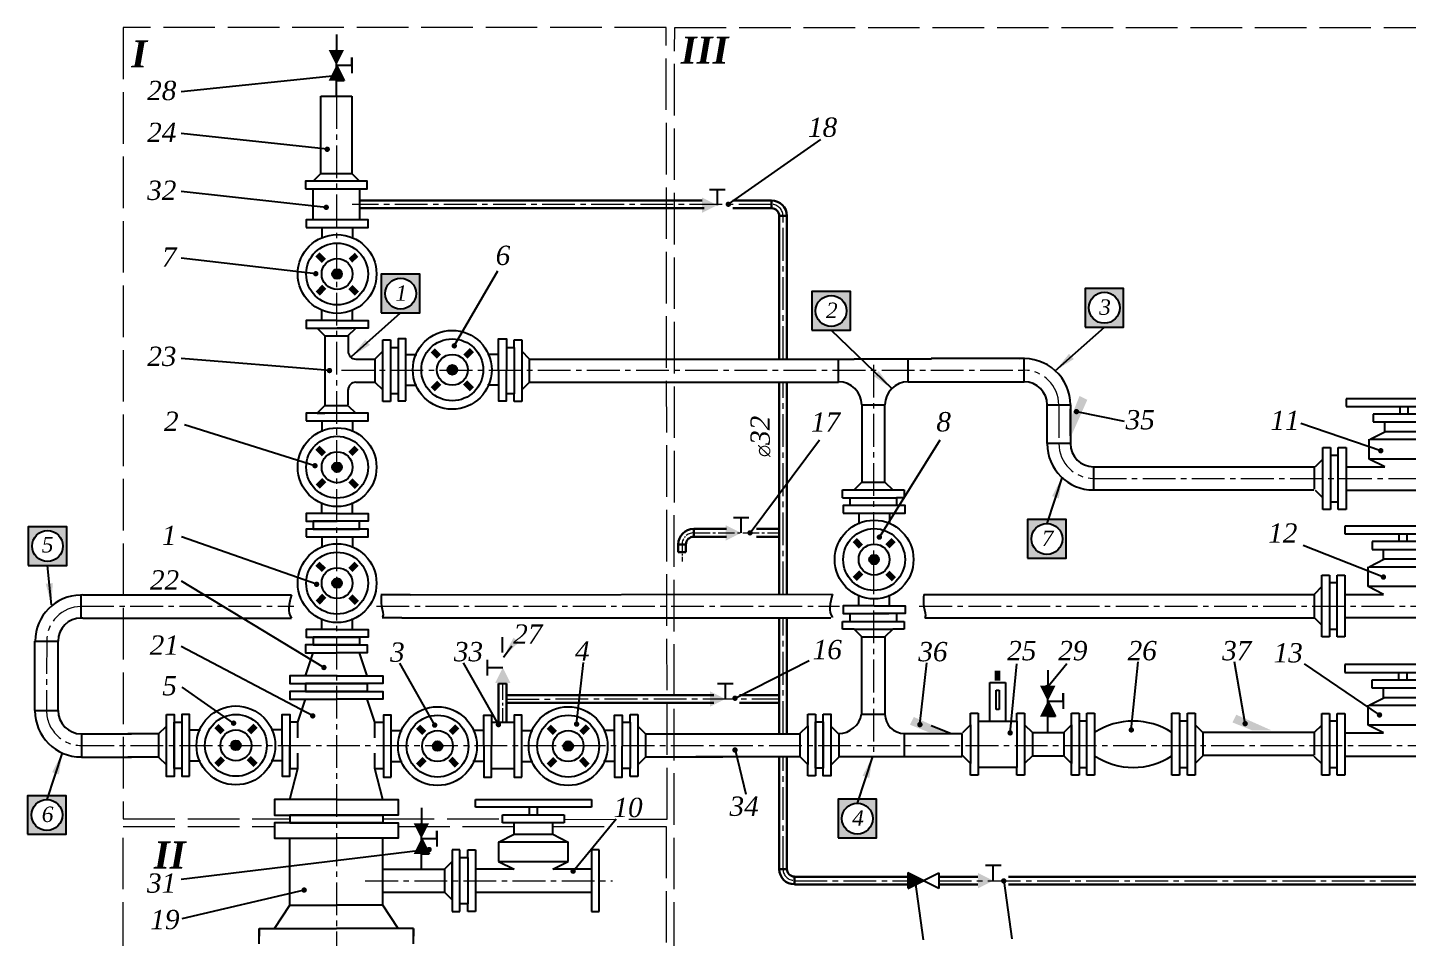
# Paper-space layout 'Layout1' of a CAD drawing. Header units: millimetres. Extents: x 10 to 257, y 25 to 188.
# Drawn here: x 9.7 to 170.3, y 81.6 to 187.4 of the extents above; entities that cross this region are included whole.
import ezdxf

# ---------------------------------------------------------------- set-up
doc = ezdxf.new("R2010")
doc.units = ezdxf.units.MM
doc.linetypes.add('ACAD_ISO02W100', pattern=[15, 12, -3])
doc.linetypes.add('CENTER2', pattern=[28.575, 19.05, -3.175, 3.175, -3.175])
doc.styles.add('style1', font='', dxfattribs={"height": 2})
doc.styles.get('style1').set_extended_font_data('Times New Roman Cyr', italic=True)
doc.dimstyles.new('ISO-25', dxfattribs={"dimtxt": 2.5, "dimasz": 2.5, "dimexe": 1.25, "dimexo": 0.625, "dimtad": 1, "dimtxsty": 'Standard', "dimcen": 2.5, "dimadec": 0, "dimazin": 0, "dimtfac": 1, "dimtmove": 0, "dimatfit": 3, "dimfxl": 0, "dimarcsym": 0})

# ---------------------------------------------------------------- blocks, each defined once
blk = doc.blocks.new('задв')
for points in [[(146, 180), (147, 182), (146, 182), (145, 182)], [(145, 178), (146, 178), (147, 178), (146, 180)]]:
    blk.add_hatch(color=256).paths.add_polyline_path(points)
for p, q in [((146, 184), (146, 182)), ((146, 178), (146, 182)), ((148, 180), (148, 181)), ((148, 181), (148, 179)), ((146, 180), (148, 180)), ((146, 180), (147, 178)), ((147, 178), (146, 178)), ((146, 176), (146, 178))]:
    blk.add_line(p, q)
blk = doc.blocks.new('A$C63CE249D')
h = blk.add_hatch(color=256)
edge = h.paths.add_edge_path()
edge.add_arc((5.1, 7), 0.627, 0, 360)
for p, q in [((3.1, 13), (7.1, 13)), ((3.1, 13), (3.1, 11.58)), ((7.1, 13), (7.1, 11.58)), ((3.1, 1), (3.1, 2.42)), ((7.1, 1), (7.1, 2.42))]:
    blk.add_line(p, q)
at = {"lineweight": 100}
for p, q in [((3.4, 8.7), (2.58, 9.52)), ((6.82, 8.72), (7.6, 9.5)), ((2.58, 4.48), (3.44, 5.34)), ((7.63, 4.47), (6.82, 5.28))]:
    blk.add_line(p, q, dxfattribs=at)
blk.add_lwpolyline([(1.1, 13), (9.1, 13), (9.1, 14), (1.1, 14)], close=True)
for points in [[(5.1, 1), (1.1, 1), (1.1, 0), (5.1, 0)], [(5.1, 1), (9.1, 1), (9.1, 0), (5.1, 0)]]:
    blk.add_lwpolyline(points)
for radius in [5.1, 4, 2, 0.627]:
    blk.add_circle((5.1, 7), radius)
blk.add_point((5.1, 7))
blk = doc.blocks.new('A$C600E4215')
for p, q in [((19, 14.32), (4, 14.32)), ((4, 14.32), (4, 13.32)), ((19, 13.32), (19, 14.32)), ((4, 13.32), (19, 13.32)), ((11, 13.32), (12, 13.32)), ((11, 12.32), (11, 13.32)), ((12, 13.32), (12, 12.32)), ((15.5, 12.32), (7.5, 12.32)), ((7.5, 12.32), (7.5, 11.32)), ((7.5, 11.32), (15.5, 11.32)), ((9, 10.03), (9, 11.32)), ((9, 11.32), (14, 11.32)), ((14, 11.32), (14, 10.08)), ((15.5, 11.32), (15.5, 12.32)), ((7, 6.5), (7, 9.08)), ((7.12, 9.08), (9.12, 10.08)), ((7.12, 9.08), (16.12, 9.08)), ((9.12, 10.08), (14.12, 10.08)), ((14.12, 10.08), (16.12, 9.08)), ((16, 9.08), (16, 6.5)), ((1, 8), (2, 8)), ((1, 6.5), (1, 8)), ((2, 8), (2, 0)), ((3, 8), (4, 8)), ((3, 7), (3, 8)), ((4, 8), (4, 0)), ((19, 6.5), (19, 8)), ((19, 8), (20, 8)), ((20, 8), (20, 0)), ((21, 7), (21, 8)), ((21, 8), (22, 8)), ((22, 8), (22, 0)), ((1, 6.5), (0, 5.5)), ((1, 1.5), (1, 6.5)), ((3, 7), (2, 7)), ((3, 1), (3, 7)), ((4, 5.5), (7, 5.5)), ((16, 6.5), (7, 6.5)), ((9, 5.5), (7, 6.5)), ((7, 5.5), (9, 5.5)), ((14, 5.5), (16, 6.5)), ((16, 5.5), (14, 5.5)), ((19, 5.5), (16, 5.5)), ((19, 1.5), (19, 6.5)), ((21, 7), (20, 7)), ((21, 1), (21, 7)), ((22, 6.5), (23, 5.5)), ((23, 5.5), (30.5, 5.5)), ((23, 5.5), (23, 2.5)), ((30.5, 5.5), (31, 5.5)), ((0, 2.5), (1, 1.5)), ((4, 2.5), (19, 2.5)), ((23, 2.5), (22, 1.5)), ((23, 2.5), (31, 2.5)), ((1, 0), (1, 1.5)), ((2, 0), (1, 0)), ((2, 1), (3, 1)), ((3, 0), (3, 1)), ((4, 0), (3, 0)), ((19, 0), (19, 1.5)), ((20, 0), (19, 0)), ((20, 1), (21, 1)), ((21, 0), (21, 1)), ((22, 0), (21, 0))]:
    blk.add_line(p, q)
blk.add_open_spline([(31, 2.5), (31.03, 2.99), (31.1, 3.96), (30.77, 5.1), (31, 5.5)], degree=3)
blk = doc.blocks.new('задв1')
for p, q in [((94, 170), (96, 170)), ((95, 168), (95, 170))]:
    blk.add_line(p, q)
for points in [[(93, 169), (93, 167), (95, 168), (97, 169)], [(95, 168), (97, 169), (97, 167), (95, 168)]]:
    blk.add_solid(points)
blk = doc.blocks.new('йцук')
h = blk.add_hatch(color=256)
h.paths.add_polyline_path([(3, 120), (8, 120), (8, 125), (3, 125)])
edge = h.paths.add_edge_path(flags=16)
edge.add_arc((5.5, 122.5), 2, 0, 360)
blk.add_lwpolyline([(3, 120), (8, 120), (8, 125), (3, 125)], close=True)
blk.add_circle((5.5, 122.5), 2)

psp = doc.layouts.get("Layout1")

# ---------------------------------------------------------------- hatches: boundary and pattern name
h = psp.add_hatch(color=256)
edge = h.paths.add_edge_path()
edge.add_arc((45.75, 158.729), 0.563, 0, 360)
for points in [[(131.222, 142.295), (132.121, 144.542), (133.02, 144.092), (131.222, 140.047)], [(114.637, 105.406), (112.39, 106.305), (112.839, 107.204), (116.885, 105.406)], [(152.149, 105.672), (149.901, 106.571), (150.351, 107.47), (154.396, 105.672)], [(112.142, 89.069), (112.142, 87.271), (113.94, 88.17)]]:
    psp.add_hatch(color=256).paths.add_polyline_path(points)
h = psp.add_hatch(color=256)
edge = h.paths.add_edge_path()
edge.add_arc((45.75, 136.255), 0.563, 0, 360)
h = psp.add_hatch(color=256)
edge = h.paths.add_edge_path()
edge.add_arc((108.221, 125.516), 0.563, 0, 360)
h = psp.add_hatch(color=256)
edge = h.paths.add_edge_path()
edge.add_arc((45.75, 122.771), 0.563, 0, 360)

# ---------------------------------------------------------------- linework, layer by layer
for p, q in [((43.863, 170.416), (43.863, 179.405)), ((43.863, 179.405), (47.459, 179.405)), ((47.459, 179.405), (47.459, 170.416)), ((42.964, 169.517), (43.863, 170.416)), ((43.863, 170.416), (47.459, 170.416)), ((47.459, 170.416), (48.358, 169.517)), ((42.964, 165.022), (42.964, 168.618)), ((42.964, 168.618), (48.358, 168.618)), ((48.358, 168.618), (48.358, 165.022)), ((43.952, 164.123), (47.548, 164.123)), ((43.952, 164.123), (43.952, 162.849)), ((47.548, 164.123), (47.548, 162.849)), ((43.952, 153.336), (43.952, 154.61)), ((47.548, 153.336), (47.548, 154.61)), ((43.414, 152.437), (44.313, 151.538)), ((43.858, 152.437), (47.454, 152.437)), ((44.313, 151.538), (47.009, 151.538)), ((44.313, 151.538), (44.313, 143.447)), ((47.009, 151.538), (47.908, 152.437)), ((47.031, 151.538), (47.031, 149.74)), ((51.055, 149.74), (51.055, 151.088)), ((51.055, 151.088), (51.954, 151.088)), ((51.954, 151.088), (51.954, 143.896)), ((66.337, 150.189), (66.337, 151.088)), ((66.337, 151.088), (67.236, 151.088)), ((67.236, 151.088), (67.236, 143.896)), ((51.055, 149.74), (50.156, 148.841)), ((51.055, 145.245), (51.055, 149.74)), ((51.954, 150.189), (52.853, 150.189)), ((52.853, 150.189), (52.853, 144.795)), ((65.438, 150.189), (66.337, 150.189)), ((66.337, 150.189), (66.337, 144.795)), ((68.135, 148.841), (67.236, 149.74)), ((47.908, 148.841), (50.156, 148.841)), ((50.156, 148.841), (50.156, 146.144)), ((68.135, 146.144), (68.135, 148.841)), ((68.135, 148.841), (105.891, 148.841)), ((104.087, 148.44), (104.087, 148.889)), ((104.087, 146.192), (104.087, 148.44)), ((105.889, 148.848), (114.878, 148.848)), ((112.177, 146.192), (112.177, 148.889)), ((125.662, 148.889), (114.874, 148.889)), ((125.662, 146.192), (125.662, 148.889)), ((47.908, 146.144), (50.156, 146.144)), ((50.156, 146.144), (51.055, 145.245)), ((67.236, 145.245), (68.135, 146.144)), ((68.135, 146.144), (95.104, 146.144)), ((93.753, 146.151), (104.091, 146.151)), ((112.177, 146.192), (125.662, 146.192)), ((47.031, 143.514), (47.031, 145.312)), ((51.055, 143.896), (51.055, 145.245)), ((52.853, 144.795), (51.954, 144.795)), ((66.337, 144.795), (65.438, 144.795)), ((66.337, 143.896), (66.337, 144.795)), ((44.313, 143.447), (43.414, 142.548)), ((44.313, 143.447), (47.009, 143.447)), ((47.009, 143.447), (47.908, 142.548)), ((51.954, 143.896), (51.055, 143.896)), ((67.236, 143.896), (66.337, 143.896)), ((106.784, 143.495), (109.48, 143.495)), ((106.784, 143.495), (106.784, 134.506)), ((109.48, 134.506), (109.48, 143.495)), ((128.359, 139.001), (128.359, 143.495)), ((128.359, 143.495), (131.056, 143.495)), ((131.053, 141.705), (131.053, 143.054)), ((131.056, 143.495), (131.056, 139.001)), ((43.414, 142.548), (44.313, 142.548)), ((43.952, 141.649), (47.548, 141.649)), ((43.952, 141.649), (43.952, 140.375)), ((47.548, 141.649), (47.548, 140.375)), ((131.053, 139.907), (131.053, 141.705)), ((131.056, 139.001), (128.359, 139.001)), ((133.752, 136.304), (133.752, 133.607)), ((133.752, 136.304), (147.237, 136.304)), ((147.234, 136.311), (159.37, 136.311)), ((159.397, 136.383), (159.397, 133.686)), ((104.536, 132.708), (104.536, 133.607)), ((104.536, 133.607), (111.728, 133.607)), ((106.784, 134.506), (105.885, 133.607)), ((106.784, 134.506), (109.48, 134.506)), ((109.48, 134.506), (110.379, 133.607)), ((111.728, 133.607), (111.728, 132.708)), ((133.752, 133.607), (147.237, 133.607)), ((147.234, 133.614), (159.37, 133.614)), ((43.952, 130.861), (43.952, 132.136)), ((47.548, 130.861), (47.548, 132.136)), ((104.536, 132.708), (105.885, 132.708)), ((105.435, 131.809), (105.435, 132.708)), ((105.435, 132.708), (110.829, 132.708)), ((110.829, 132.708), (110.829, 131.809)), ((111.728, 132.708), (110.829, 132.708)), ((106.423, 130.91), (110.019, 130.91)), ((106.423, 130.91), (106.423, 129.636)), ((110.019, 130.91), (110.019, 129.636)), ((43.952, 128.165), (47.548, 128.165)), ((43.952, 128.165), (43.952, 126.89)), ((47.548, 128.165), (47.548, 126.89)), ((16.164, 121.414), (15.914, 121.38)), ((15.974, 118.717), (15.974, 121.38)), ((16.164, 121.414), (34.593, 121.414)), ((34.593, 121.414), (40.436, 121.414)), ((53.166, 121.425), (50.943, 121.425)), ((54.233, 121.425), (53.166, 121.425)), ((54.233, 121.425), (103.364, 121.474)), ((106.423, 120.122), (106.423, 121.397)), ((110.019, 120.122), (110.019, 121.397)), ((114.006, 121.44), (114.539, 121.44)), ((114.539, 121.44), (158.238, 121.44)), ((158.238, 121.44), (159.397, 121.44)), ((159.397, 121.44), (159.397, 118.772)), ((105.435, 118.324), (105.435, 119.223)), ((106.329, 119.223), (109.925, 119.223)), ((110.829, 119.223), (110.829, 118.324)), ((16.164, 118.717), (15.974, 118.717)), ((16.164, 118.717), (24.255, 118.717)), ((24.255, 118.717), (40.436, 118.717)), ((43.952, 117.377), (43.952, 118.651)), ((47.548, 117.377), (47.548, 118.651)), ((53.284, 118.728), (50.99, 118.728)), ((53.284, 118.728), (103.192, 118.728)), ((104.536, 117.425), (104.536, 118.324)), ((104.536, 118.324), (111.728, 118.324)), ((105.885, 117.425), (104.536, 117.425)), ((106.784, 116.527), (105.885, 117.425)), ((105.885, 117.425), (110.379, 117.425)), ((110.379, 117.425), (109.48, 116.527)), ((111.728, 117.425), (110.379, 117.425)), ((111.728, 118.324), (111.728, 117.425)), ((114.124, 118.743), (158.87, 118.743)), ((158.87, 118.743), (159.397, 118.743)), ((10.599, 107.946), (10.599, 116.036)), ((10.63, 116.036), (13.296, 116.036)), ((13.296, 107.946), (13.296, 116.036)), ((64.986, 114.688), (64.986, 116.486)), ((106.784, 107.537), (106.784, 116.527)), ((106.784, 116.527), (109.48, 116.527)), ((109.48, 116.527), (109.48, 107.986)), ((42.065, 111.983), (42.964, 114.68)), ((42.964, 114.68), (45.661, 114.68)), ((48.358, 114.68), (45.661, 114.68)), ((49.257, 111.983), (48.358, 114.68)), ((64.537, 111.092), (65.435, 111.092)), ((121.688, 106.732), (121.688, 111.226)), ((121.688, 111.226), (123.486, 111.226)), ((123.486, 111.226), (123.486, 106.732)), ((41.166, 106.59), (42.065, 109.286)), ((42.065, 109.286), (45.661, 109.286)), ((49.257, 109.286), (45.661, 109.286)), ((50.156, 106.59), (49.257, 109.286)), ((122.41, 108.08), (122.41, 110.327)), ((122.41, 110.327), (122.764, 110.327)), ((122.764, 110.327), (122.764, 108.08)), ((10.599, 107.946), (13.296, 107.946)), ((109.48, 107.986), (109.48, 107.537)), ((119.44, 106.282), (119.44, 107.631)), ((119.44, 107.631), (120.339, 107.631)), ((120.339, 107.631), (120.339, 100.439)), ((122.764, 108.08), (122.41, 108.08)), ((124.834, 106.732), (124.834, 107.631)), ((124.834, 107.631), (125.733, 107.631)), ((125.733, 107.631), (125.733, 100.439)), ((131.176, 107.631), (132.075, 107.631)), ((131.176, 106.282), (131.176, 107.631)), ((132.075, 107.631), (132.075, 100.439)), ((132.974, 107.631), (133.873, 107.631)), ((132.974, 106.732), (132.974, 107.631)), ((133.873, 107.631), (133.873, 100.439)), ((142.863, 107.631), (143.762, 107.631)), ((142.863, 106.282), (142.863, 107.631)), ((143.762, 107.631), (143.762, 100.439)), ((144.66, 107.631), (145.559, 107.631)), ((144.66, 106.732), (144.66, 107.631)), ((145.559, 107.631), (145.559, 100.439)), ((24.985, 105.241), (25.884, 106.14)), ((41.166, 106.59), (40.267, 106.59)), ((40.267, 106.59), (40.267, 101.196)), ((41.166, 104.792), (41.166, 106.59)), ((50.156, 104.792), (50.156, 106.59)), ((50.156, 106.59), (51.055, 106.59)), ((63.64, 106.59), (65.888, 106.59)), ((65.888, 106.59), (66.337, 106.59)), ((78.923, 106.59), (79.822, 106.59)), ((79.822, 106.59), (79.822, 107.488)), ((79.822, 107.488), (80.721, 107.488)), ((79.822, 106.59), (79.822, 101.196)), ((80.721, 107.488), (80.721, 100.297)), ((80.721, 106.14), (81.62, 105.241)), ((99.592, 105.289), (100.491, 106.188)), ((100.491, 106.188), (100.491, 107.537)), ((100.491, 107.537), (101.39, 107.537)), ((100.491, 106.188), (100.491, 101.694)), ((101.39, 107.537), (101.39, 100.345)), ((103.227, 106.116), (104.125, 105.217)), ((106.784, 107.537), (109.48, 107.537)), ((117.122, 105.289), (114.874, 106.188)), ((118.542, 105.383), (119.44, 106.282)), ((119.44, 106.282), (119.44, 101.787)), ((120.339, 106.732), (124.834, 106.732)), ((124.834, 106.732), (124.834, 101.338)), ((125.733, 106.282), (126.632, 105.383)), ((130.277, 105.383), (131.176, 106.282)), ((131.176, 106.282), (131.176, 101.787)), ((131.176, 101.787), (131.176, 106.282)), ((132.974, 106.732), (132.075, 106.732)), ((132.974, 101.338), (132.974, 106.732)), ((142.863, 101.787), (142.863, 106.282)), ((144.66, 106.732), (143.762, 106.732)), ((144.66, 101.338), (144.66, 106.732)), ((145.559, 106.282), (146.458, 105.383)), ((15.995, 105.241), (21.839, 105.241)), ((15.995, 105.241), (15.995, 102.544)), ((24.985, 105.241), (21.389, 105.241)), ((24.985, 105.241), (24.985, 102.544)), ((81.62, 105.241), (81.62, 102.544)), ((81.62, 105.241), (90.609, 105.241)), ((90.606, 105.249), (99.596, 105.249)), ((99.592, 105.289), (99.592, 102.593)), ((99.596, 105.249), (99.596, 102.552)), ((104.125, 105.217), (104.125, 102.52)), ((111.728, 105.289), (111.728, 102.593)), ((111.728, 105.289), (118.47, 105.289)), ((118.47, 102.593), (118.47, 105.289)), ((126.632, 105.383), (126.632, 102.686)), ((126.632, 105.383), (130.228, 105.383)), ((130.277, 105.383), (130.277, 102.686)), ((146.454, 105.434), (155.893, 105.434)), ((146.454, 105.434), (146.454, 102.737)), ((146.458, 105.383), (146.458, 102.686)), ((151.848, 105.434), (154.095, 105.434)), ((155.893, 105.434), (159.37, 105.434)), ((159.394, 105.463), (159.394, 102.766)), ((41.166, 101.196), (41.166, 102.994)), ((50.156, 101.196), (50.156, 102.994)), ((146.454, 102.748), (155.893, 102.748)), ((155.893, 102.748), (159.37, 102.748)), ((15.995, 102.544), (21.839, 102.544)), ((24.985, 102.544), (21.389, 102.544)), ((24.985, 102.544), (25.884, 101.645)), ((40.267, 97.6), (41.166, 101.196)), ((40.267, 101.196), (41.166, 101.196)), ((51.055, 97.6), (50.156, 101.196)), ((50.156, 101.196), (51.055, 101.196)), ((63.64, 101.196), (66.337, 101.196)), ((79.822, 101.196), (78.923, 101.196)), ((79.822, 100.297), (79.822, 101.196)), ((81.62, 102.544), (80.721, 101.645)), ((90.609, 102.544), (81.62, 102.544)), ((99.596, 102.552), (87.46, 102.552)), ((100.491, 101.694), (99.592, 102.593)), ((100.491, 100.345), (100.491, 101.694)), ((104.125, 102.52), (103.227, 101.621)), ((104.087, 102.593), (115.773, 102.593)), ((115.324, 102.593), (118.47, 102.593)), ((119.44, 101.787), (118.542, 102.686)), ((119.44, 100.439), (119.44, 101.787)), ((124.834, 101.338), (120.339, 101.338)), ((124.834, 100.439), (124.834, 101.338)), ((126.632, 102.686), (125.733, 101.787)), ((126.632, 102.686), (130.228, 102.686)), ((131.176, 101.787), (130.277, 102.686)), ((131.176, 100.439), (131.176, 101.787)), ((132.075, 101.338), (132.974, 101.338)), ((132.974, 100.439), (132.974, 101.338)), ((142.863, 100.439), (142.863, 101.787)), ((143.762, 101.338), (144.66, 101.338)), ((144.66, 100.439), (144.66, 101.338)), ((146.458, 102.686), (145.559, 101.787)), ((80.721, 100.297), (79.822, 100.297)), ((101.39, 100.345), (100.491, 100.345)), ((120.339, 100.439), (119.44, 100.439)), ((125.733, 100.439), (124.834, 100.439)), ((132.075, 100.439), (131.176, 100.439)), ((133.873, 100.439), (132.974, 100.439)), ((143.762, 100.439), (142.863, 100.439)), ((145.559, 100.439), (144.66, 100.439)), ((61.84, 96.709), (61.84, 97.608)), ((61.84, 97.608), (75.324, 97.608)), ((68.132, 96.709), (61.84, 96.709)), ((68.132, 96.259), (68.132, 96.709)), ((75.324, 96.709), (68.132, 96.709)), ((69.031, 96.709), (69.031, 95.81)), ((75.324, 97.608), (75.324, 96.709)), ((64.986, 94.911), (64.986, 95.81)), ((64.986, 95.81), (68.132, 95.81)), ((66.334, 94.911), (64.986, 94.911)), ((66.334, 93.562), (66.334, 94.911)), ((72.178, 94.911), (66.334, 94.911)), ((68.132, 95.81), (68.132, 96.259)), ((68.132, 95.81), (72.178, 95.81)), ((70.829, 93.562), (70.829, 94.911)), ((72.178, 95.81), (72.178, 94.911)), ((40.267, 85.309), (40.267, 93.105)), ((40.267, 93.105), (45.661, 93.105)), ((51.055, 93.105), (45.661, 93.105)), ((51.055, 85.309), (51.055, 93.105)), ((64.537, 92.663), (66.334, 93.562)), ((66.334, 93.562), (70.829, 93.562)), ((70.829, 93.562), (72.627, 92.663)), ((59.143, 91.764), (59.143, 84.573)), ((60.042, 91.764), (59.143, 91.764)), ((60.042, 84.573), (60.042, 91.764)), ((60.941, 90.865), (60.941, 91.764)), ((60.941, 91.764), (61.84, 91.764)), ((61.84, 91.764), (61.84, 84.573)), ((72.627, 92.663), (64.537, 92.663)), ((64.537, 92.663), (64.537, 90.416)), ((72.627, 90.416), (72.627, 92.663)), ((76.223, 91.764), (75.324, 91.764)), ((75.324, 91.764), (75.324, 86.82)), ((76.223, 84.573), (76.223, 91.764)), ((59.143, 90.416), (58.244, 89.517)), ((59.143, 85.921), (59.143, 90.416)), ((60.042, 90.865), (60.941, 90.865)), ((60.941, 90.865), (60.941, 85.472)), ((64.537, 90.416), (66.334, 89.517)), ((64.537, 90.416), (72.627, 90.416)), ((70.829, 89.517), (72.627, 90.416)), ((51.052, 89.517), (58.244, 89.517)), ((58.26, 89.55), (58.26, 86.853)), ((66.334, 89.517), (61.84, 89.517)), ((75.324, 89.517), (70.829, 89.517)), ((112.142, 89.121), (112.142, 87.323)), ((112.142, 87.271), (115.738, 89.069)), ((115.738, 87.271), (112.142, 89.069)), ((115.738, 89.069), (115.738, 87.271)), ((51.052, 86.82), (58.244, 86.82)), ((58.244, 86.82), (59.143, 85.921)), ((61.84, 86.82), (75.324, 86.82)), ((75.324, 86.82), (75.324, 84.573)), ((38.469, 82.612), (40.267, 85.309)), ((40.267, 85.309), (45.661, 85.309)), ((51.055, 85.309), (45.661, 85.309)), ((52.853, 82.612), (51.055, 85.309)), ((60.941, 85.472), (60.042, 85.472)), ((60.941, 84.573), (60.941, 85.472)), ((59.143, 84.573), (60.042, 84.573)), ((61.84, 84.573), (60.941, 84.573)), ((75.324, 84.573), (76.223, 84.573)), ((36.671, 82.612), (36.671, 81.713)), ((36.671, 80.814), (36.671, 82.612)), ((36.671, 82.612), (45.661, 82.612)), ((54.651, 82.612), (45.661, 82.612)), ((54.651, 80.814), (54.651, 82.612)), ((54.651, 82.612), (54.651, 81.713))]:
    psp.add_line(p, q)
at = {"linetype": 'CENTER2', "lineweight": 18, "ltscale": 0.2}
for p, q in [((45.661, 179.405), (45.661, 28.675)), ((96.277, 166.828), (47.506, 166.82)), ((97.625, 148.841), (97.625, 165.479)), ((108.132, 148.166), (108.132, 103.139)), ((46.242, 147.526), (125.662, 147.526)), ((97.625, 121.468), (97.625, 146.151)), ((129.707, 143.495), (129.707, 139.001)), ((133.752, 134.955), (192.08, 134.947)), ((15.974, 120.091), (40.698, 120.091)), ((50.328, 120.091), (104.203, 120.091)), ((113.472, 120.091), (192.08, 120.091)), ((97.625, 105.249), (97.625, 118.728)), ((11.962, 116.036), (11.947, 107.946)), ((65.435, 109.294), (97.167, 109.313)), ((15.995, 103.893), (192.08, 103.893)), ((97.625, 89.517), (97.625, 102.552)), ((49.022, 88.168), (77.789, 88.168)), ((98.945, 88.168), (112.142, 88.168)), ((115.739, 88.168), (192.08, 88.168))]:
    psp.add_line(p, q, dxfattribs=at)
at = {"lineweight": 30}
for p, q in [((48.355, 167.277), (78.92, 167.277)), ((78.809, 167.273), (88.21, 167.273)), ((91.782, 167.277), (96.277, 167.277)), ((96.277, 167.277), (96.277, 166.378)), ((48.355, 166.378), (78.92, 166.378)), ((78.92, 166.378), (88.457, 166.378)), ((91.782, 166.378), (96.277, 166.378)), ((97.176, 165.479), (98.075, 165.479)), ((97.176, 165.479), (97.176, 148.841)), ((98.075, 165.479), (98.075, 148.841)), ((97.176, 146.144), (97.176, 121.425)), ((98.075, 146.144), (98.075, 121.425)), ((91.056, 129.071), (87.229, 129.071)), ((87.229, 129.071), (87.229, 128.172)), ((94.519, 129.071), (97.176, 129.071)), ((85.432, 127.273), (85.432, 126.374)), ((85.432, 127.273), (86.33, 127.273)), ((86.33, 126.374), (86.33, 127.273)), ((91.056, 128.172), (87.229, 128.172)), ((94.519, 128.172), (97.176, 128.172)), ((85.432, 126.374), (86.33, 126.374)), ((97.176, 118.728), (97.176, 105.241)), ((98.075, 118.728), (98.075, 105.241)), ((64.537, 106.597), (64.537, 111.092)), ((65.435, 106.597), (65.435, 111.092)), ((89.592, 109.755), (65.435, 109.755)), ((97.06, 109.755), (92.565, 109.755)), ((89.592, 108.856), (65.435, 108.856)), ((97.06, 108.856), (92.565, 108.856)), ((97.176, 102.544), (97.176, 89.517)), ((98.075, 102.544), (98.075, 89.517)), ((97.176, 89.517), (98.075, 89.517)), ((98.945, 88.628), (112.182, 88.628)), ((98.945, 88.628), (98.945, 87.748)), ((115.738, 88.618), (120.272, 88.618)), ((123.868, 88.618), (187.694, 88.618)), ((98.945, 87.719), (112.182, 87.719)), ((115.738, 87.719), (120.272, 87.719)), ((123.868, 87.719), (187.694, 87.719))]:
    psp.add_line(p, q, dxfattribs=at)
at = {"lineweight": 100}
for p, q in [((44.218, 160.261), (43.486, 160.993)), ((47.301, 160.28), (47.997, 160.976)), ((43.489, 156.468), (44.259, 157.238)), ((48.027, 156.452), (47.295, 157.185)), ((44.218, 137.787), (43.486, 138.519)), ((47.301, 137.806), (47.997, 138.502)), ((43.489, 133.994), (44.259, 134.764)), ((48.027, 133.978), (47.295, 134.711)), ((106.689, 127.048), (105.957, 127.78)), ((109.772, 127.067), (110.468, 127.763)), ((44.218, 124.302), (43.486, 125.035)), ((47.301, 124.321), (47.997, 125.018)), ((105.96, 123.255), (106.73, 124.025)), ((110.498, 123.239), (109.766, 123.972)), ((43.489, 120.51), (44.259, 121.28)), ((48.027, 120.494), (47.295, 121.226))]:
    psp.add_line(p, q, dxfattribs=at)
at = {"linetype": 'CENTER2', "lineweight": 18, "ltscale": 0.1}
for p, q in [((87.229, 128.622), (97.176, 128.622)), ((64.986, 111.092), (64.986, 106.597))]:
    psp.add_line(p, q, dxfattribs=at)
at = {"linetype": 'CENTER2', "lineweight": 18, "ltscale": 0.05}
psp.add_line((85.881, 127.273), (85.881, 125.281), dxfattribs=at)
at = {"lineweight": 80}
psp.add_line((122.587, 111.44), (122.587, 112.575), dxfattribs=at)
at = {"linetype": 'ACAD_ISO02W100', "lineweight": 18, "ltscale": 0.5}
for points in [[(72.178, 95.301), (84.147, 95.306), (84.034, 187.385), (20.877, 187.385), (20.877, 95.36), (40.267, 95.36)], [(51.055, 95.36), (64.986, 95.36)], [(41.166, 64.661), (20.877, 64.661), (20.877, 94.461), (38.467, 94.461)], [(70.829, 94.461), (84.032, 94.461), (84.032, 64.661), (50.156, 64.661)], [(52.85, 94.461), (66.334, 94.461)]]:
    psp.add_lwpolyline(points, dxfattribs=at)
psp.add_lwpolyline([(85.018, 187.385), (198.103, 187.385), (198.175, 64.749), (84.93, 64.661)], close=True, dxfattribs=at)
for points in [[(42.065, 168.618), (49.257, 168.618), (49.257, 169.517), (42.065, 169.517)], [(42.154, 164.123), (49.346, 164.123), (49.346, 165.022), (42.154, 165.022)], [(42.154, 141.649), (49.346, 141.649), (49.346, 142.548), (42.154, 142.548)], [(104.625, 130.91), (111.817, 130.91), (111.817, 131.809), (104.625, 131.809)], [(42.154, 128.165), (49.346, 128.165), (49.346, 129.064), (42.154, 129.064)], [(42.964, 129.064), (48.358, 129.064), (48.358, 129.963), (42.964, 129.963)], [(25.884, 107.488), (26.783, 107.488), (26.783, 100.297), (25.884, 100.297)], [(26.783, 106.59), (27.682, 106.59), (27.682, 101.196), (26.783, 101.196)], [(101.39, 106.638), (102.289, 106.638), (102.289, 101.244), (101.39, 101.244)], [(102.289, 107.537), (103.188, 107.537), (103.188, 100.345), (102.289, 100.345)]]:
    psp.add_lwpolyline(points, close=True)
for points in [[(45.75, 153.336), (42.154, 153.336), (42.154, 152.437), (45.75, 152.437)], [(45.75, 153.336), (49.346, 153.336), (49.346, 152.437), (45.75, 152.437)], [(45.75, 130.861), (42.154, 130.861), (42.154, 129.963), (45.75, 129.963)], [(45.75, 130.861), (49.346, 130.861), (49.346, 129.963), (45.75, 129.963)], [(108.221, 120.122), (104.625, 120.122), (104.625, 119.223), (108.221, 119.223)], [(108.221, 120.122), (111.817, 120.122), (111.817, 119.223), (108.221, 119.223)], [(45.75, 117.377), (42.154, 117.377), (42.154, 116.478), (45.75, 116.478)], [(45.75, 117.377), (49.346, 117.377), (49.346, 116.478), (45.75, 116.478)], [(45.661, 115.579), (42.065, 115.579), (42.065, 114.68), (45.661, 114.68)], [(45.661, 116.478), (42.964, 116.478), (42.964, 115.579), (45.661, 115.579)], [(45.661, 116.478), (48.358, 116.478), (48.358, 115.579), (45.661, 115.579)], [(45.661, 115.579), (49.257, 115.579), (49.257, 114.68), (45.661, 114.68)], [(45.661, 111.983), (40.267, 111.983), (40.267, 111.084), (45.661, 111.084)], [(45.661, 111.084), (42.065, 111.084), (42.065, 110.185), (45.661, 110.185)], [(45.661, 111.983), (51.055, 111.983), (51.055, 111.084), (45.661, 111.084)], [(45.661, 111.084), (49.257, 111.084), (49.257, 110.185), (45.661, 110.185)], [(45.661, 110.185), (40.267, 110.185), (40.267, 109.286), (45.661, 109.286)], [(45.661, 110.185), (51.055, 110.185), (51.055, 109.286), (45.661, 109.286)], [(45.661, 97.6), (38.469, 97.6), (38.469, 95.802), (45.661, 95.802)], [(45.661, 97.6), (52.853, 97.6), (52.853, 95.802), (45.661, 95.802)], [(45.661, 94.903), (38.469, 94.903), (38.469, 93.105), (45.661, 93.105)], [(45.661, 95.802), (40.267, 95.802), (40.267, 94.903), (45.661, 94.903)], [(45.661, 95.802), (51.055, 95.802), (51.055, 94.903), (45.661, 94.903)], [(45.661, 94.903), (52.853, 94.903), (52.853, 93.105), (45.661, 93.105)]]:
    psp.add_lwpolyline(points)
for centre, radius in [((45.75, 158.729), 4.584), ((45.75, 158.729), 3.596), ((45.75, 158.729), 1.798), ((45.75, 158.729), 0.563), ((45.75, 136.255), 4.584), ((45.75, 136.255), 3.596), ((45.75, 136.255), 1.798), ((45.75, 136.255), 0.563), ((108.221, 125.516), 4.584), ((108.221, 125.516), 3.596), ((45.75, 122.771), 4.584), ((108.221, 125.516), 1.798), ((45.75, 122.771), 3.596), ((108.221, 125.516), 0.563), ((45.75, 122.771), 1.798), ((45.75, 122.771), 0.563)]:
    psp.add_circle(centre, radius)
at = {"lineweight": 30}
for centre, radius, start, end in [((96.277, 165.479), 1.798, 0, 90), ((96.277, 165.479), 0.899, 0, 90), ((87.229, 127.273), 1.798, 90, 180), ((87.229, 127.273), 0.899, 90, 180), ((98.945, 89.517), 1.769, 180, 270), ((98.945, 89.517), 0.87, 180, 270)]:
    psp.add_arc(centre, radius, start, end, dxfattribs=at)
at = {"linetype": 'CENTER2', "lineweight": 18, "ltscale": 0.1}
for centre, radius, start, end in [((96.277, 165.479), 1.348, 0, 90), ((98.945, 89.517), 1.319, 180, 270)]:
    psp.add_arc(centre, radius, start, end, dxfattribs=at)
for centre, radius, start, end in [((47.93, 149.74), 0.899, 180, 270), ((125.662, 143.495), 5.394, 0, 95.19443), ((47.93, 145.245), 0.899, 90, 180), ((104.087, 143.495), 2.697, 0, 90), ((112.177, 143.495), 2.697, 90, 180), ((125.662, 143.495), 2.697, 0, 90), ((133.752, 139.001), 5.394, 180, 270), ((133.752, 139.001), 2.697, 180, 270), ((15.974, 116.036), 5.344, 90.65001, 180), ((15.974, 116.036), 2.681, 90, 180), ((15.993, 107.946), 5.394, 180, 270), ((15.993, 107.946), 2.697, 180, 270), ((104.087, 107.986), 2.697, 270, 350.40593), ((111.728, 107.537), 2.247, 180, 270), ((138.368, 98.566), 8.166, 56.60151, 123.39849), ((138.368, 109.503), 8.166, 236.60151, 303.39849)]:
    psp.add_arc(centre, radius, start, end)
at = {"linetype": 'CENTER2', "lineweight": 18, "ltscale": 0.2}
for centre, radius, start, end in [((125.662, 143.495), 4.045, 0, 90), ((133.752, 139.001), 4.045, 180, 270), ((15.974, 116.036), 4.012, 90, 180), ((15.993, 107.946), 4.045, 180, 270.0464)]:
    psp.add_arc(centre, radius, start, end, dxfattribs=at)
at = {"linetype": 'CENTER2', "lineweight": 18, "ltscale": 0.05}
psp.add_arc((87.229, 127.273), 1.348, 90, 180, dxfattribs=at)
for points in [[(40.436, 121.414), (40.179, 120.409), (39.922, 119.403), (40.436, 118.717)], [(103.364, 121.474), (103.107, 120.468), (102.849, 119.463), (103.364, 118.777)]]:
    psp.add_open_spline(points, degree=3)
for points in [[(50.916, 121.519), (50.87, 121.06), (50.783, 120.196), (51.188, 119.127), (51.033, 118.822)], [(114.006, 121.44), (113.96, 120.982), (113.873, 120.117), (114.278, 119.048), (114.124, 118.743)]]:
    psp.add_open_spline(points, degree=3, knots=[0, 0, 0, 0, 1.5935678, 3.0060963, 3.0060963, 3.0060963, 3.0060963])
for p in [(45.75, 158.729), (45.75, 136.255), (108.221, 125.516), (45.75, 122.771)]:
    psp.add_point(p)

# ---------------------------------------------------------------- block references
at = {"linetype": 'ByBlock', "lineweight": -3, "xscale": 0.8989619924408688, "yscale": 0.8989619924408688, "zscale": 0.8989619924408688}
psp.add_blockref('задв', (-85.587, 21.188), dxfattribs=at)
at = {"xscale": 0.8989619924408688, "yscale": 0.8989619924408688, "zscale": 0.8989619924408688}
for name, p in [('задв1', (4.583, 15.714)), ('йцук', (48.19, 46.323)), ('йцук', (98.273, 44.308)), ('йцук', (130.057, 44.675)), ('A$C600E4215', (159.525, 131.341)), ('задв1', (7.35, -22.417)), ('йцук', (123.375, 17.79)), ('йцук', (7.114, 16.965)), ('A$C600E4215', (159.397, 116.525)), ('задв', (-2.83, -52.755)), ('A$C600E4215', (159.391, 100.419)), ('задв1', (5.515, -41.733)), ('йцук', (7.045, -14.317)), ('задв', (-75.702, -68.758)), ('йцук', (101.321, -14.737)), ('задв1', (36.682, -62.859))]:
    psp.add_blockref(name, p, dxfattribs=at)
at = {"xscale": 0.8989619924408688, "yscale": 0.8989619924408688, "zscale": 0.8989619924408688, "rotation": 90}
for name, p in [('A$C63CE249D', (65.438, 142.997)), ('задв1', (216.055, 27.538)), ('A$C63CE249D', (40.267, 99.316)), ('A$C63CE249D', (63.722, 99.234)), ('A$C63CE249D', (78.923, 99.234))]:
    psp.add_blockref(name, p, dxfattribs=at)

# ---------------------------------------------------------------- texts
for s, insert, char_height, width, attachment_point in [('{\\fTimes New Roman|b1|i1|c204|p18;I\\fTimes New Roman|b1|i1|c0|p18;II}', (85.731, 186.337), 3.14637, 8.28762, 1), ('{\\fTimes New Roman|b1|i1|c204|p18;I}', (21.798, 185.896), 3.14637, 4.03688, 1), ('{\\fTimes New Roman|b0|i1|c204|p18;28}', (27.047, 180.055), 2.2474, 3.08596, 6), ('{\\fTimes New Roman|b0|i1|c204|p18;18}', (103.923, 175.783), 2.2474, 3.08596, 6), ('{\\fTimes New Roman|b0|i1|c204|p18;24}', (27.047, 175.198), 2.2474, 3.08596, 6), ('{\\fTimes New Roman|b0|i1|c204|p18;32}', (27.047, 168.446), 2.2474, 3.08596, 6), ('{\\fTimes New Roman|b0|i1|c204|p18;7}', (27.057, 160.687), 2.2474, 3.08596, 6), ('{\\fTimes New Roman|b0|i1|c204|p18;6}', (65.892, 160.882), 2.2474, 3.08596, 6), ('{\\fTimes New Roman|b0|i1|c204|p18;23}', (27.057, 149.138), 2.2474, 3.08596, 6), ('{\\fTimes New Roman|b0|i1|c204|p18;35}', (140.871, 141.764), 2.2474, 3.08596, 6), ('{\\fTimes New Roman|b0|i1|c204|p18;2}', (27.303, 141.595), 2.2474, 3.08596, 6), ('{\\fTimes New Roman|b0|i1|c204|p18;17}', (104.27, 141.511), 2.2474, 3.08596, 6), ('{\\fTimes New Roman|b0|i1|c204|p18;8}', (117.156, 141.526), 2.2474, 3.08596, 6), ('{\\fTimes New Roman|b0|i1|c204|p18;11}', (157.711, 141.705), 2.2474, 3.08596, 6), ('{\\fTimes New Roman|b0|i1|c204|p18;1}', (27.061, 128.324), 2.2474, 3.08596, 6), ('{\\fTimes New Roman|b0|i1|c204|p18;12}', (157.457, 128.601), 2.2474, 3.08596, 6), ('{\\fTimes New Roman|b0|i1|c204|p18;22}', (23.978, 124.268), 2.2474, 3.08596, 1), ('{\\fTimes New Roman|b0|i1|c204|p18;27}', (66.234, 117.972), 2.2474, 2.95543, 1), ('{\\fTimes New Roman|b0|i1|c204|p18;21}', (23.943, 116.688), 2.2474, 3.08596, 1), ('{\\fTimes New Roman|b0|i1|c204|p18;3}', (51.912, 115.871), 2.2474, 2.04604, 1), ('{\\fTimes New Roman|b0|i1|c204|p18;33}', (59.33, 115.929), 2.2474, 2.04604, 1), ('{\\fTimes New Roman|b0|i1|c204|p18;4}', (73.425, 115.986), 2.2474, 2.04604, 1), ('{\\fTimes New Roman|b0|i1|c204|p18;16}', (101.075, 116.171), 2.2474, 2.04604, 1), ('{\\fTimes New Roman|b0|i1|c204|p18;36}', (113.361, 115.934), 2.2474, 2.04604, 1), ('{\\fTimes New Roman|b0|i1|c204|p18;25}', (123.705, 116.048), 2.2474, 2.04604, 1), ('{\\fTimes New Roman|b0|i1|c204|p18;29}', (129.639, 116.048), 2.2474, 2.04604, 1), ('{\\fTimes New Roman|b0|i1|c204|p18;26}', (137.709, 116.048), 2.2474, 2.04604, 1), ('{\\fTimes New Roman|b0|i1|c204|p18;37}', (148.708, 116.046), 2.2474, 2.04604, 1), ('{\\fTimes New Roman|b0|i1|c204|p18;13}', (154.695, 115.797), 2.2474, 2.04604, 1), ('{\\fTimes New Roman|b0|i1|c204|p18;5}', (27.11, 110.83), 2.2474, 3.08596, 6), ('{\\fTimes New Roman|b0|i1|c204|p18;34}', (91.398, 97.95), 2.2474, 2.04604, 1), ('{\\fTimes New Roman|b0|i1|c204|p18;10}', (77.896, 97.806), 2.2474, 2.04604, 1), ('{\\fTimes New Roman|b1|i1|c204|p18;I\\fTimes New Roman|b1|i1|c0|p18;I}', (24.428, 92.726), 3.14637, 5.49835, 1), ('{\\fTimes New Roman|b0|i1|c204|p18;31}', (27.026, 87.871), 2.2474, 3.08596, 6), ('{\\fTimes New Roman|b0|i1|c204|p18;19}', (24.022, 84.768), 2.2474, 3.08596, 1)]:
    psp.add_mtext(s, dxfattribs=dict(insert=insert, char_height=char_height, width=width, attachment_point=attachment_point))
at = {"char_height": 1.79792, "width": 2.558, "attachment_point": 5, "style": 'style1'}
for s, insert in [('{\\fTimes New Roman|b0|i1|c204|p18;1}', (53.216, 156.513)), ('{\\fTimes New Roman|b0|i1|c204|p18;3}', (135.083, 154.866)), ('{\\fTimes New Roman|b0|i1|c204|p18;2}', (103.299, 154.499)), ('{\\fTimes New Roman|b0|i1|c204|p18;7}', (128.401, 127.981)), ('{\\fTimes New Roman|b0|i1|c204|p18;5}', (12.07, 127.226)), ('{\\fTimes New Roman|b0|i1|c204|p18;6}', (12.071, 95.874)), ('{\\fTimes New Roman|b0|i1|c204|p18;4}', (106.348, 95.454))]:
    psp.add_mtext(s, dxfattribs=dict(at, insert=insert))
at = {"insert": (93.84, 137.447), "char_height": 1.34844, "width": 6.11661, "attachment_point": 1, "rotation": 90, "style": 'style1'}
psp.add_mtext('{\\fSymbol|b0|i0|c2|p18;Ж\\fTimes New Roman|b0|i1|c204|p18;\\H1.667x;32}', dxfattribs=at)

# ---------------------------------------------------------------- leaders
at = {"lineweight": 18}
for points, override in [([(45.549, 181.764), (27.598, 179.933)], {"dimgap": 0.625, "dimtad": 0, "dimldrblk": 'DotSmall'}), ([(44.601, 173.234), (27.598, 175.075)], {"dimgap": 0.625, "dimtad": 0, "dimldrblk": 'DotSmall'}), ([(91.261, 166.839), (102.008, 174.388)], {"dimgap": 0.625, "dimtad": 0, "dimldrblk": 'DotSmall'}), ([(44.482, 166.481), (27.598, 168.323)], {"dimgap": 0.625, "dimtad": 0, "dimldrblk": 'DotSmall'}), ([(43.268, 158.765), (27.608, 160.564)], {"dimgap": 0.625, "dimtad": 0, "dimldrblk": 'DotSmall'}), ([(59.379, 150.373), (64.451, 159.098)], {"dimgap": 0.625, "dimtad": 0, "dimldrblk": 'DotSmall'}), ([(47.432, 149.125), (53.134, 154.198)], {"dimgap": 0.625, "dimtad": 0}), ([(129.299, 147.478), (135.001, 152.551)], {"dimgap": 0.625, "dimtad": 0}), ([(110.27, 145.402), (103.217, 152.184)], {"dimgap": 0.625, "dimtad": 0}), ([(44.862, 147.497), (27.606, 148.911)], {"dimgap": 0.625, "dimtad": 0, "dimldrblk": 'DotSmall'}), ([(131.758, 142.717), (137.305, 141.612)], {"dimgap": 0.625, "dimtad": 0, "dimldrblk": 'DotSmall'}), ([(167.162, 138.172), (157.862, 141.328)], {"dimgap": 0.625, "dimtad": 0, "dimldrblk": 'DotSmall'}), ([(43.174, 136.427), (27.995, 141.173)], {"dimgap": 0.625, "dimtad": 0, "dimldrblk": 'DotSmall'}), ([(93.783, 128.621), (101.875, 139.451)], {"dimgap": 0.625, "dimtad": 0, "dimldrblk": 'DotSmall'}), ([(108.829, 128.122), (115.912, 139.451)], {"dimgap": 0.625, "dimtad": 0, "dimldrblk": 'DotSmall'}), ([(130.1, 135.139), (128.319, 129.711)], {"dimgap": 0.625, "dimtad": 0}), ([(167.47, 123.48), (158.141, 127.159)], {"dimgap": 0.625, "dimtad": 0, "dimldrblk": 'DotSmall'}), ([(12.508, 120.254), (12.059, 124.841)], {"dimgap": 0.625, "dimtad": 0}), ([(113.547, 106.321), (114.355, 113.49)], {"dimgap": 0.625, "dimtad": 0, "dimldrblk": 'DotSmall'}), ([(124.046, 105.36), (124.812, 113.377)], {"dimgap": 0.625, "dimtad": 0, "dimldrblk": 'DotSmall'}), ([(128.347, 110.637), (130.639, 113.425)], {"dimgap": 0.625, "dimtad": 0, "dimldrblk": 'DotSmall'}), ([(138.141, 105.701), (138.93, 113.604)], {"dimgap": 0.625, "dimtad": 0, "dimldrblk": 'DotSmall'}), ([(151.383, 106.433), (150.143, 113.602)], {"dimgap": 0.625, "dimtad": 0, "dimldrblk": 'DotSmall'}), ([(167.012, 107.446), (158.301, 113.401)], {"dimgap": 0.625, "dimtad": 0, "dimldrblk": 'DotSmall'}), ([(13.77, 103.031), (11.989, 97.603)], {"dimgap": 0.625, "dimtad": 0}), ([(108.047, 102.611), (106.266, 97.184)], {"dimgap": 0.625, "dimtad": 0})]:
    psp.add_leader(points, dimstyle='ISO-25', override=override, dxfattribs=at)
at = {"linetype": 'ByBlock', "lineweight": 18}
for points, override in [([(43.362, 122.638), (27.656, 128.167)], {"dimgap": 0.625, "dimtad": 0, "dimldrblk": 'DotSmall'}), ([(44.208, 112.961), (27.658, 122.987)], {"dimgap": 0.625, "dimtad": 0, "dimldrblk": 'DotSmall'}), ([(65.097, 114.167), (66.09, 115.5)], {"dimgap": 0.625, "dimtad": 0}), ([(42.909, 107.336), (27.623, 115.408)], {"dimgap": 0.625, "dimtad": 0, "dimldrblk": 'DotSmall'}), ([(57.099, 106.258), (53.048, 113.454)], {"dimgap": 0.625, "dimtad": 0, "dimldrblk": 'DotSmall'}), ([(64.517, 106.316), (60.466, 113.513)], {"dimgap": 0.625, "dimtad": 0, "dimldrblk": 'DotSmall'}), ([(73.611, 106.373), (74.418, 113.542)], {"dimgap": 0.625, "dimtad": 0, "dimldrblk": 'DotSmall'}), ([(92.038, 109.389), (100.679, 113.769)], {"dimgap": 0.625, "dimtad": 0, "dimldrblk": 'DotSmall'}), ([(33.706, 106.487), (27.705, 110.692)], {"dimgap": 0.625, "dimtad": 0, "dimldrblk": 'DotSmall'}), ([(92.038, 103.369), (93.292, 98.227)], {"dimgap": 0.625, "dimtad": 0, "dimldrblk": 'DotSmall'}), ([(73.208, 89.273), (78.21, 95.362)], {"dimgap": 0.625, "dimtad": 0, "dimldrblk": 'DotSmall'}), ([(56.455, 91.79), (27.621, 88.323)], {"dimgap": 0.625, "dimtad": 0, "dimldrblk": 'DotSmall'}), ([(112.98, 88.033), (113.907, 81.28)], {"dimgap": 0.625, "dimtad": 0, "dimldrblk": 'DotSmall'}), ([(123.296, 88.141), (124.224, 81.387)], {"dimgap": 0.625, "dimtad": 0, "dimldrblk": 'DotSmall'}), ([(41.915, 87.075), (27.702, 83.732)], {"dimgap": 0.625, "dimtad": 0, "dimldrblk": 'DotSmall'})]:
    psp.add_leader(points, dimstyle='ISO-25', override=override, dxfattribs=at)

doc.saveas('drawing.dxf')
